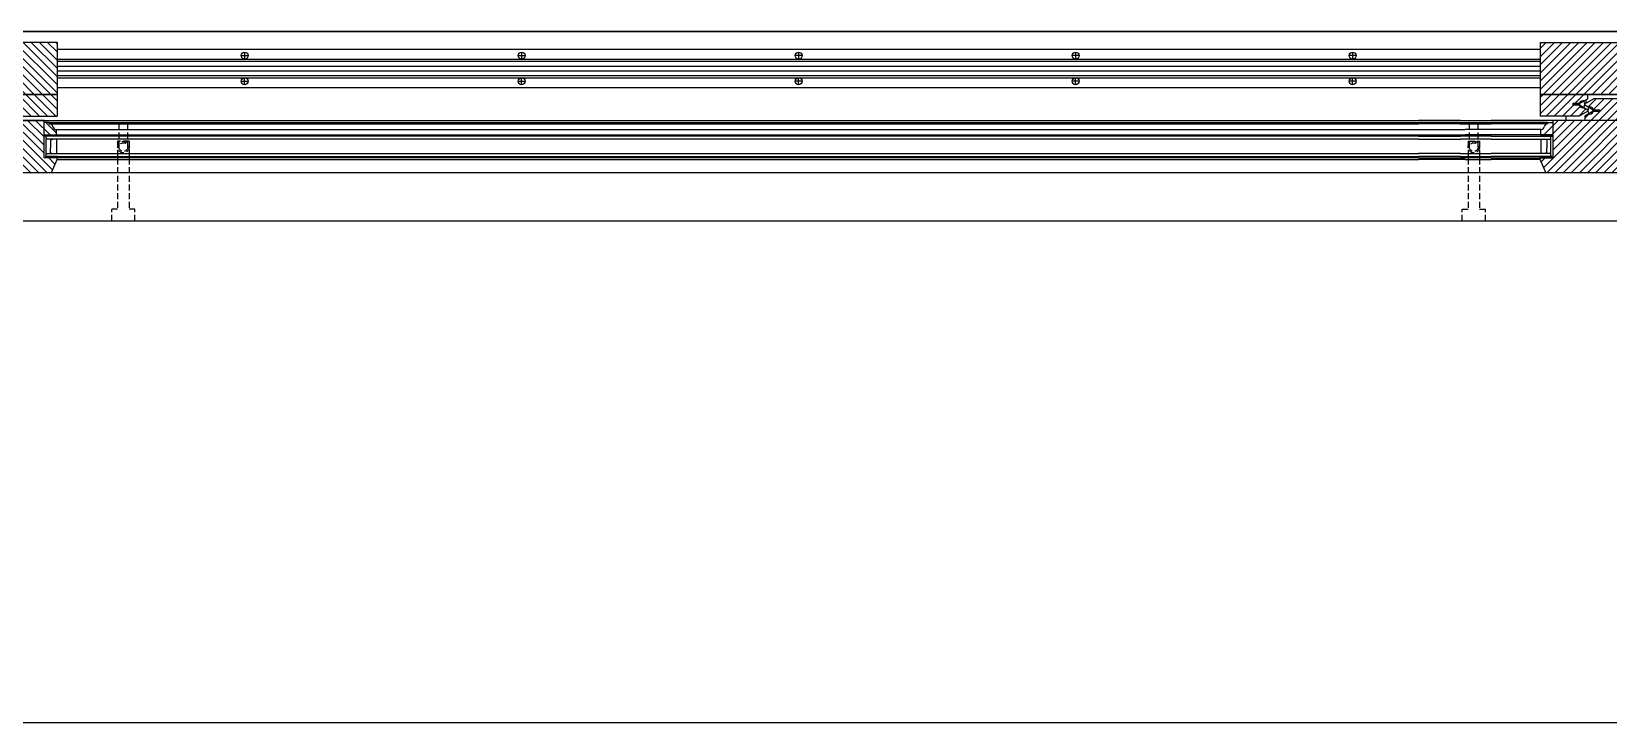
# Model space of a CAD drawing. Header units: inches. Extents: x 1985 to 11287, y 379 to 3234.
# Drawn here: x 8263.4 to 8331.8, y 1856.8 to 1886.7 of the extents above; entities that cross this region are included whole.
import ezdxf

# ---------------------------------------------------------------- set-up
doc = ezdxf.new("R2010")
doc.units = ezdxf.units.IN
doc.header["$MEASUREMENT"] = 0
doc.linetypes.add('HIDDEN', pattern=[0.375, 0.25, -0.125])
for name, color, linetype in [('glass 99', 6, 'CONTINUOUS'), ('glazing tape 99', 7, 'CONTINUOUS'), ('hardware 99', 94, 'CONTINUOUS'), ('hatch 99', 1, 'CONTINUOUS'), ('separation 99', 3, 'CONTINUOUS'), ('weatherstripping 99', 5, 'CONTINUOUS'), ('wood detail 99', 7, 'CONTINUOUS')]:
    doc.layers.add(name, color=color, linetype=linetype)

msp = doc.modelspace()

# ---------------------------------------------------------------- hatches: boundary and pattern name
at = {"layer": 'glazing tape 99'}
h = msp.add_hatch(color=7, dxfattribs=at)
h.paths.add_polyline_path([(8264.017936, 1882.234675), (8264.517936, 1882.234675), (8264.517936, 1882.172175), (8264.017936, 1882.172175)])
h.paths.add_polyline_path([(8264.041436, 1881.297175), (8264.541436, 1881.297175), (8264.541436, 1881.234675), (8264.041436, 1881.234675)])
h = msp.add_hatch(color=7, dxfattribs=at)
h.paths.add_polyline_path([(8328.814935, 1882.234675), (8329.314935, 1882.234675), (8329.314935, 1882.172175), (8328.814935, 1882.172175)])
h.paths.add_polyline_path([(8328.791435, 1881.297175), (8329.291435, 1881.297175), (8329.291435, 1881.234675), (8328.791435, 1881.234675)])
at = {"layer": 'hatch 99'}
h = msp.add_hatch(dxfattribs=at)
h.set_pattern_fill('ANSI31', color=256, scale=2, style=0)
h.set_pattern_definition([(135, (7913.6805, 589.8306), (0.176776695, 0.176776695), [])])
h.paths.add_polyline_path([(8260.564936, 1885.836175, 0.375199902), (8260.721186, 1885.961175, -0.350781059), (8260.864314, 1886.086175), (8260.877436, 1886.086175), (8260.877436, 1886.148675), (8261.103951, 1886.148675), (8261.103951, 1885.609675), (8260.564936, 1885.609675)], flags=17)
h.paths.add_polyline_path([(8261.103951, 1886.234675), (8264.541436, 1886.234675), (8264.541436, 1883.984675), (8260.782508, 1883.984675), (8260.541436, 1884.547175), (8260.541436, 1884.609675), (8261.103951, 1884.609675)])
h.paths.add_polyline_path([(8262.478936, 1883.797179), (8262.478936, 1883.984675), (8264.541436, 1883.984675), (8264.541436, 1883.047175), (8262.853943, 1883.047175), (8262.478936, 1883.263686), (8262.478936, 1883.313923), (8262.843322, 1883.524301), (8263.124646, 1883.524301), (8263.124646, 1883.586801), (8262.843322, 1883.586801)])
h.paths.add_polyline_path([(8260.541436, 1883.797175), (8261.053789, 1883.797175), (8261.053789, 1883.483569), (8261.147789, 1883.483569), (8261.147789, 1883.797175), (8262.228943, 1883.797175), (8262.603936, 1883.580673), (8262.603936, 1883.530429), (8262.239556, 1883.320054), (8261.958226, 1883.320054), (8261.958226, 1883.257554), (8262.239556, 1883.257554), (8262.603936, 1883.047179), (8262.603936, 1882.859675), (8260.541436, 1882.859675)])
h.paths.add_polyline_path([(8260.541436, 1882.859675), (8263.978922, 1882.859675), (8263.978922, 1881.234675), (8264.541436, 1881.234675), (8264.541436, 1881.172175), (8264.300365, 1880.609675), (8260.541436, 1880.609675)])
h.paths.add_polyline_path([(8263.978922, 1882.773675), (8264.208736, 1882.773675), (8264.208736, 1882.711175), (8264.220999, 1882.711175, -0.35125577), (8264.361207, 1882.588987, 0.380557848), (8264.517936, 1882.461175), (8264.517936, 1882.234675), (8263.978922, 1882.234675)], flags=17)
h = msp.add_hatch(dxfattribs=at)
h.set_pattern_fill('ANSI31', color=256, scale=2, style=0)
h.set_pattern_definition([(45, (8615.4862, 708.59947), (-0.176776695, 0.176776695), [])])
h.paths.add_polyline_path([(8332.767935, 1885.836175, -0.375199902), (8332.611685, 1885.961175, 0.350781059), (8332.468557, 1886.086175), (8332.455435, 1886.086175), (8332.455435, 1886.148675), (8332.228921, 1886.148675), (8332.228921, 1885.609675), (8332.767935, 1885.609675)], flags=17)
h.paths.add_polyline_path([(8332.228921, 1886.234675), (8328.791435, 1886.234675), (8328.791435, 1883.984675), (8332.550363, 1883.984675), (8332.791435, 1884.547175), (8332.791435, 1884.609675), (8332.228921, 1884.609675)])
h.paths.add_polyline_path([(8330.489549, 1883.524301), (8330.208225, 1883.524301), (8330.208225, 1883.586801), (8330.489549, 1883.586801), (8330.853935, 1883.797179), (8330.853935, 1883.984675), (8328.791435, 1883.984675), (8328.791435, 1883.047175), (8330.478928, 1883.047175), (8330.853935, 1883.263686), (8330.853935, 1883.313923)])
h.paths.add_polyline_path([(8332.791435, 1883.797175), (8332.279082, 1883.797175), (8332.279082, 1883.483569), (8332.185082, 1883.483569), (8332.185082, 1883.797175), (8331.103928, 1883.797175), (8330.728935, 1883.580673), (8330.728935, 1883.530429), (8331.093315, 1883.320054), (8331.374645, 1883.320054), (8331.374645, 1883.257554), (8331.093315, 1883.257554), (8330.728935, 1883.047179), (8330.728935, 1882.859675), (8332.791435, 1882.859675)])
h.paths.add_polyline_path([(8332.791435, 1882.859675), (8329.353949, 1882.859675), (8329.353949, 1881.234675), (8328.791435, 1881.234675), (8328.791435, 1881.172175), (8329.032506, 1880.609675), (8332.791435, 1880.609675)])
h.paths.add_polyline_path([(8329.353949, 1882.773675), (8329.124135, 1882.773675), (8329.124135, 1882.711175), (8329.111872, 1882.711175, 0.35125577), (8328.971664, 1882.588987, -0.380557848), (8328.814935, 1882.461175), (8328.814935, 1882.234675), (8329.353949, 1882.234675)], flags=17)

# ---------------------------------------------------------------- linework, layer by layer
at = {"layer": 'glass 99', "color": 6}
for p, q in [((8323.524831, 1882.172175), (8264.017936, 1882.172175)), ((8264.072622, 1881.297175), (8264.072622, 1882.172175)), ((8323.524831, 1882.047175), (8264.072622, 1882.047175)), ((8264.25593, 1882.017184), (8264.363713, 1882.047175)), ((8264.520311, 1882.047175), (8264.520311, 1881.422175)), ((8323.524831, 1882.172175), (8325.339067, 1882.172175)), ((8323.524831, 1882.047175), (8325.339067, 1882.047175)), ((8326.67116, 1882.172175), (8325.339067, 1882.172175)), ((8326.67116, 1882.047175), (8325.339067, 1882.047175)), ((8326.67116, 1882.172175), (8329.314935, 1882.172175)), ((8326.67116, 1882.047175), (8329.260249, 1882.047175)), ((8328.814935, 1882.047175), (8328.814935, 1881.422175)), ((8329.079315, 1882.017184), (8328.971532, 1882.047175)), ((8329.260249, 1881.297175), (8329.260249, 1882.172175)), ((8264.072622, 1881.422175), (8323.524831, 1881.422175)), ((8264.25593, 1882.017184), (8264.25593, 1881.672175)), ((8264.25593, 1881.452167), (8264.25593, 1881.672175)), ((8264.25593, 1881.452167), (8264.363713, 1881.422175)), ((8325.339067, 1881.422175), (8323.524831, 1881.422175)), ((8325.339067, 1881.422175), (8326.67116, 1881.422175)), ((8329.260249, 1881.422175), (8326.67116, 1881.422175)), ((8329.079315, 1881.452167), (8328.971532, 1881.422175)), ((8329.079315, 1882.017184), (8329.079315, 1881.672175)), ((8329.079315, 1881.452167), (8329.079315, 1881.672175)), ((8264.041436, 1881.297175), (8323.524831, 1881.297175)), ((8325.339067, 1881.297175), (8323.524831, 1881.297175)), ((8325.339067, 1881.297175), (8326.67116, 1881.297175)), ((8329.291435, 1881.297175), (8326.67116, 1881.297175))]:
    msp.add_line(p, q, dxfattribs=at)
at = {"layer": 'glazing tape 99', "color": 7}
for p, q in [((8264.017936, 1882.234675), (8264.017936, 1882.172175)), ((8264.517936, 1882.234675), (8264.517936, 1882.172175)), ((8328.814935, 1882.234675), (8328.814935, 1882.172175)), ((8329.314935, 1882.234675), (8329.314935, 1882.172175))]:
    msp.add_line(p, q, dxfattribs=at)
at = {"layer": 'glazing tape 99'}
for p, q in [((8264.517936, 1882.172175), (8264.017936, 1882.172175)), ((8329.314935, 1882.172175), (8328.814935, 1882.172175)), ((8264.041436, 1881.297175), (8264.041436, 1881.234675)), ((8264.541436, 1881.297175), (8264.041436, 1881.297175)), ((8264.541436, 1881.297175), (8264.541436, 1881.234675)), ((8328.791435, 1881.297175), (8329.291435, 1881.297175)), ((8328.791435, 1881.297175), (8328.791435, 1881.234675)), ((8329.291435, 1881.297175), (8329.291435, 1881.234675))]:
    msp.add_line(p, q, dxfattribs=at)
at = {"layer": 'hardware 99'}
for p, q in [((8264.541436, 1885.934675), (8328.791435, 1885.934675)), ((8264.541436, 1885.514675), (8328.791435, 1885.514675)), ((8272.516436, 1885.664675), (8272.816436, 1885.664675)), ((8272.666436, 1885.814675), (8272.666436, 1885.514675)), ((8284.516436, 1885.664675), (8284.816436, 1885.664675)), ((8284.666436, 1885.814675), (8284.666436, 1885.514675)), ((8296.816436, 1885.664675), (8296.516436, 1885.664675)), ((8296.666436, 1885.814675), (8296.666436, 1885.514675)), ((8308.816436, 1885.664675), (8308.516436, 1885.664675)), ((8308.666436, 1885.814675), (8308.666436, 1885.514675)), ((8320.816436, 1885.664675), (8320.516436, 1885.664675)), ((8320.666436, 1885.814675), (8320.666436, 1885.514675)), ((8264.541436, 1885.424675), (8328.791435, 1885.424675)), ((8264.541436, 1885.209675), (8328.791435, 1885.209675)), ((8264.541436, 1885.009675), (8328.791435, 1885.009675)), ((8264.541436, 1884.794675), (8328.791435, 1884.794675)), ((8264.541436, 1884.704675), (8328.791435, 1884.704675)), ((8264.541436, 1884.284675), (8328.791435, 1884.284675)), ((8272.516436, 1884.554675), (8272.816436, 1884.554675)), ((8272.666436, 1884.404675), (8272.666436, 1884.704675)), ((8284.516436, 1884.554675), (8284.816436, 1884.554675)), ((8284.666436, 1884.404675), (8284.666436, 1884.704675)), ((8296.816436, 1884.554675), (8296.516436, 1884.554675)), ((8296.666436, 1884.404675), (8296.666436, 1884.704675)), ((8308.816436, 1884.554675), (8308.516436, 1884.554675)), ((8308.666436, 1884.404675), (8308.666436, 1884.704675)), ((8320.816436, 1884.554675), (8320.516436, 1884.554675)), ((8320.666436, 1884.404675), (8320.666436, 1884.704675))]:
    msp.add_line(p, q, dxfattribs=at)
for centre in [(8272.666436, 1885.664675), (8284.666436, 1885.664675), (8296.666436, 1885.664675), (8308.666436, 1885.664675), (8320.666436, 1885.664675), (8272.666436, 1884.554675), (8284.666436, 1884.554675), (8296.666436, 1884.554675), (8308.666436, 1884.554675), (8320.666436, 1884.554675)]:
    msp.add_circle(centre, 0.15, dxfattribs=at)
at = {"layer": 'separation 99'}
msp.add_line((7876.573778, 1856.798245), (8395.463335, 1856.798245), dxfattribs=at)
at = {"layer": 'weatherstripping 99'}
for p, q in [((8330.208225, 1883.555551), (8330.489475, 1883.555551)), ((8331.374645, 1883.288804), (8331.093395, 1883.288804))]:
    msp.add_line(p, q, dxfattribs=at)
for centre, radius, start, end in [((8330.645725, 1883.555551), 0.15625, 94.19804756, 265.80195244), ((8330.638862, 1883.64905), 0.0625, 29.91128578, 94.19804756), ((8330.638862, 1883.462053), 0.0625, 265.80195244, 330.08871422), ((8330.476337, 1883.555551), 0.25, 330.08871422, 29.91128578), ((8331.106532, 1883.288804), 0.25, 150.08871422, 209.91128578), ((8330.944008, 1883.382303), 0.0625, 85.80195244, 150.08871422), ((8330.937145, 1883.288804), 0.15625, 274.19804756, 85.80195244), ((8330.944008, 1883.195306), 0.0625, 209.91128578, 274.19804756)]:
    msp.add_arc(centre, radius, start, end, dxfattribs=at)
at = {"layer": 'wood detail 99'}
for p, q in [((8228.416438, 1886.703425), (8332.791435, 1886.703425)), ((8364.916433, 1886.703425), (8260.541436, 1886.703425)), ((8264.541436, 1886.234675), (8261.103951, 1886.234675)), ((8264.541436, 1886.234675), (8264.541436, 1883.984675)), ((8328.791435, 1886.234675), (8328.791435, 1883.984675)), ((8328.791435, 1886.234675), (8332.228921, 1886.234675)), ((8264.541436, 1883.984675), (8260.782508, 1883.984675)), ((8264.541436, 1883.984675), (8264.541436, 1883.047175)), ((8328.791435, 1883.984675), (8332.550363, 1883.984675)), ((8328.791435, 1883.984675), (8328.791435, 1883.047175)), ((8330.208225, 1883.586801), (8330.208225, 1883.524301)), ((8330.435422, 1883.555551), (8330.853935, 1883.797179)), ((8330.435422, 1883.555551), (8330.853935, 1883.313923)), ((8330.435422, 1883.555551), (8330.853935, 1883.313923)), ((8330.728935, 1883.580673), (8331.103928, 1883.797175)), ((8330.728935, 1883.530429), (8330.728935, 1883.580673)), ((8330.728935, 1883.530429), (8330.728935, 1883.580673)), ((8330.728935, 1883.530432), (8330.728935, 1883.58067)), ((8330.728935, 1883.530429), (8331.147442, 1883.288804)), ((8330.728935, 1883.530429), (8331.093315, 1883.320054)), ((8330.791433, 1883.616757), (8330.791433, 1883.761094)), ((8330.853935, 1883.797179), (8330.853935, 1883.984675)), ((8263.978922, 1882.859675), (8260.541436, 1882.859675)), ((8263.978922, 1882.859675), (8323.524831, 1882.859675)), ((8264.205436, 1882.773675), (8323.524831, 1882.773675)), ((8325.339067, 1882.859675), (8323.524831, 1882.859675)), ((8325.312281, 1882.773675), (8323.524831, 1882.773675)), ((8325.312281, 1882.773675), (8326.67116, 1882.773675)), ((8325.339067, 1882.859675), (8326.67116, 1882.859675)), ((8329.353949, 1882.859675), (8326.67116, 1882.859675)), ((8329.124135, 1882.773675), (8326.67116, 1882.773675)), ((8329.916433, 1882.859675), (8329.916433, 1883.047175)), ((8330.853935, 1883.263686), (8330.478928, 1883.047175)), ((8330.853935, 1883.263686), (8330.478928, 1883.047175)), ((8331.147442, 1883.288804), (8330.728935, 1883.047179)), ((8331.093315, 1883.257554), (8330.728935, 1883.047179)), ((8330.728935, 1883.047179), (8330.728935, 1882.859675)), ((8330.853935, 1883.313923), (8330.853935, 1883.263686)), ((8330.853935, 1883.313923), (8330.853935, 1883.263686)), ((8331.374645, 1883.257554), (8331.374645, 1883.320054)), ((8264.205436, 1882.711175), (8323.524831, 1882.711175)), ((8264.517936, 1882.461175), (8323.524831, 1882.461175)), ((8264.517936, 1882.234675), (8323.524831, 1882.234675)), ((8325.312281, 1882.711175), (8323.524831, 1882.711175)), ((8323.524831, 1882.461175), (8325.535496, 1882.461175)), ((8323.524831, 1882.234675), (8325.535496, 1882.234675)), ((8325.312281, 1882.711175), (8326.67116, 1882.711175)), ((8326.67116, 1882.461175), (8325.535496, 1882.461175)), ((8326.67116, 1882.234675), (8325.535496, 1882.234675)), ((8329.124135, 1882.711175), (8326.67116, 1882.711175)), ((8328.814935, 1882.461175), (8326.67116, 1882.461175)), ((8328.814935, 1882.234675), (8326.67116, 1882.234675)), ((8264.541436, 1881.234675), (8263.978922, 1881.234675)), ((8264.541436, 1881.172175), (8264.541436, 1881.234675)), ((8323.524831, 1881.234675), (8264.541436, 1881.234675)), ((8323.524831, 1881.234675), (8325.535496, 1881.234675)), ((8326.67116, 1881.234675), (8325.535496, 1881.234675)), ((8326.67116, 1881.234675), (8328.791435, 1881.234675)), ((8328.791435, 1881.234675), (8329.353949, 1881.234675)), ((8328.791435, 1881.172175), (8328.791435, 1881.234675)), ((8260.541436, 1880.609675), (8332.791435, 1880.609675)), ((8223.791438, 1878.515925), (8369.541433, 1878.515925))]:
    msp.add_line(p, q, dxfattribs=at)
at = {"layer": 'wood detail 99', "color": 0}
for p, q in [((8260.782508, 1883.984675), (8264.541436, 1883.984675)), ((8260.782508, 1883.984675), (8264.541436, 1883.984675)), ((8332.550363, 1883.984675), (8328.791435, 1883.984675)), ((8332.185082, 1883.797175), (8331.103928, 1883.797175)), ((8260.541436, 1882.859675), (8263.978922, 1882.859675)), ((8260.541436, 1882.859675), (8263.978922, 1882.859675)), ((8262.853943, 1883.047175), (8264.541436, 1883.047175)), ((8330.478928, 1883.047175), (8328.791435, 1883.047175)), ((8332.791435, 1882.859675), (8329.353949, 1882.859675)), ((8332.791435, 1882.859675), (8329.353949, 1882.859675))]:
    msp.add_line(p, q, dxfattribs=at)
at = {"layer": 'wood detail 99', "color": 7}
for p, q in [((8330.489554, 1883.586801), (8330.208225, 1883.586801)), ((8330.489554, 1883.524301), (8330.208225, 1883.524301)), ((8263.978922, 1881.234675), (8263.978922, 1882.859675)), ((8264.205436, 1882.773675), (8263.978922, 1882.773675)), ((8264.205436, 1882.711175), (8264.205436, 1882.773675)), ((8329.124135, 1882.773675), (8329.353949, 1882.773675)), ((8329.124135, 1882.711175), (8329.124135, 1882.773675)), ((8329.353949, 1881.234675), (8329.353949, 1882.859675)), ((8331.093315, 1883.320054), (8331.374645, 1883.320054)), ((8331.093315, 1883.257554), (8331.374645, 1883.257554)), ((8263.978922, 1882.234675), (8264.517936, 1882.234675)), ((8264.517936, 1882.234675), (8264.517936, 1882.461175)), ((8328.814935, 1882.234675), (8328.814935, 1882.461175)), ((8329.353949, 1882.234675), (8328.814935, 1882.234675)), ((8264.300365, 1880.609675), (8264.541436, 1881.172175)), ((8264.541436, 1881.172175), (8323.524831, 1881.172175)), ((8325.535496, 1881.172175), (8323.524831, 1881.172175)), ((8325.535496, 1881.172175), (8326.67116, 1881.172175)), ((8328.791435, 1881.172175), (8326.67116, 1881.172175)), ((8329.032506, 1880.609675), (8328.791435, 1881.172175))]:
    msp.add_line(p, q, dxfattribs=at)
at = {"layer": 'wood detail 99', "color": 1, "linetype": 'HIDDEN'}
for p, q in [((8267.228938, 1881.703425), (8267.228938, 1882.734675)), ((8267.603938, 1881.703425), (8267.603938, 1882.734675)), ((8325.728933, 1881.703425), (8325.728933, 1882.734675)), ((8326.103933, 1881.703425), (8326.103933, 1882.734675)), ((8267.666438, 1881.953425), (8267.166438, 1881.953425)), ((8267.166438, 1881.953425), (8267.166438, 1879.015925)), ((8267.666438, 1881.953425), (8267.666438, 1879.015925)), ((8325.666433, 1881.953425), (8326.166433, 1881.953425)), ((8325.666433, 1881.953425), (8325.666433, 1879.015925)), ((8326.166433, 1881.953425), (8326.166433, 1879.015925)), ((8267.166438, 1879.015925), (8266.916438, 1879.015925)), ((8266.916438, 1878.515925), (8266.916438, 1879.015925)), ((8267.916438, 1879.015925), (8267.666438, 1879.015925)), ((8267.916438, 1878.515925), (8267.916438, 1879.015925)), ((8325.416433, 1879.015925), (8325.666433, 1879.015925)), ((8325.416433, 1878.515925), (8325.416433, 1879.015925)), ((8326.166433, 1879.015925), (8326.416433, 1879.015925)), ((8326.416433, 1878.515925), (8326.416433, 1879.015925))]:
    msp.add_line(p, q, dxfattribs=at)
for centre, radius in [((8267.416438, 1881.703425), 0.25), ((8267.416438, 1881.703425), 0.1875), ((8325.916433, 1881.703425), 0.25), ((8325.916433, 1881.703425), 0.1875)]:
    msp.add_circle(centre, radius, dxfattribs=at)
at = {"layer": 'wood detail 99', "color": 7}
for centre, radius, start, end in [((8264.211997, 1882.55922), 0.152097, 10.20801971, 92.47236379), ((8264.511375, 1882.61313), 0.152097, 190.2080197, 272.47236379), ((8328.821496, 1882.61313), 0.152097, 267.52763621, 349.7919803), ((8329.118003, 1882.562603), 0.148699, 87.63677393, 170.87877352)]:
    msp.add_arc(centre, radius, start, end, dxfattribs=at)

doc.saveas('drawing.dxf')
